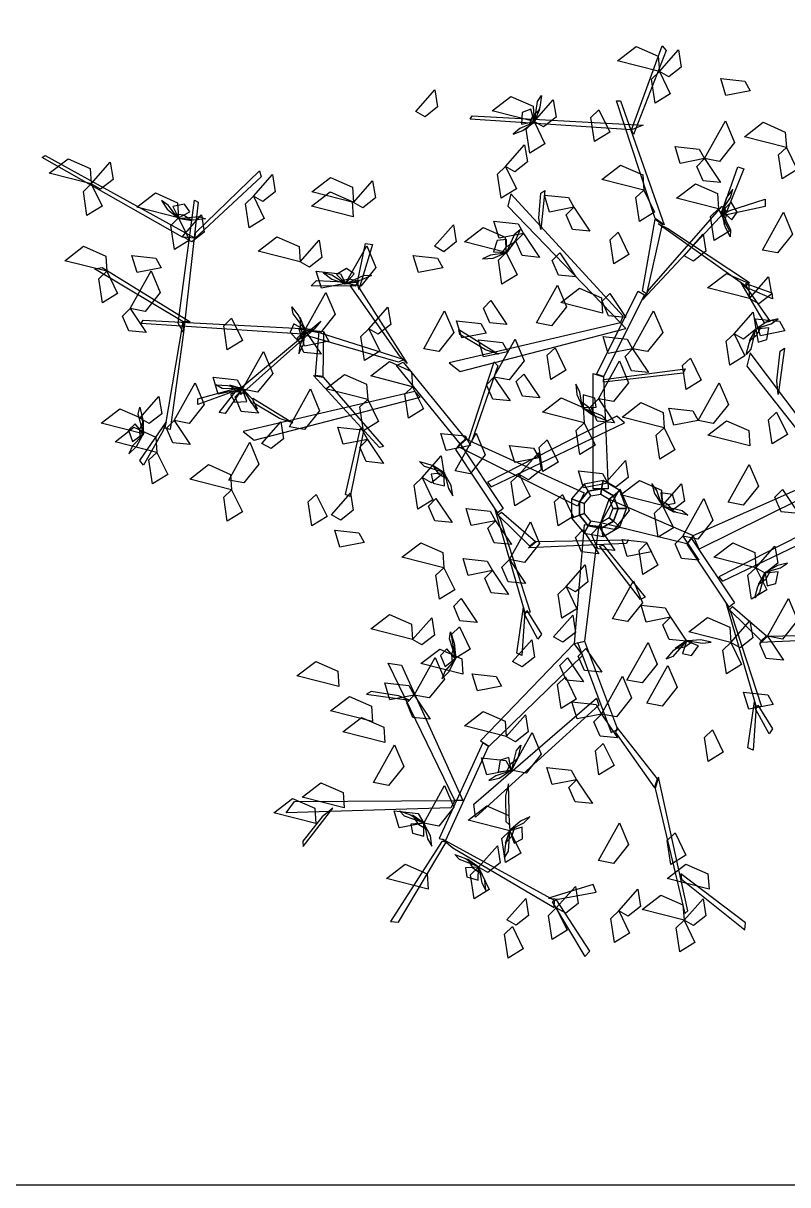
# Model space of a CAD drawing. Header units: inches. Extents: x -2903 to 3367, y -161 to 1064.
# Drawn here: x 3038.9 to 3042.7, y 144.71 to 150.47 of the extents above; entities that cross this region are included whole.
import ezdxf

# ---------------------------------------------------------------- set-up
doc = ezdxf.new("R2010")
doc.units = ezdxf.units.IN
doc.header["$MEASUREMENT"] = 0

# ---------------------------------------------------------------- blocks, each defined once
blk = doc.blocks.new('A3E24G')
at = {"color": 72, "linetype": 'Continuous'}
for points in [[(0.0779, 0.5477, 0.6774), (0.0255, 0.5611, 0.6704), (0.0489, 0.5791, 0.6673), (0.0766, 0.5669, 0.6724)], [(0.0779, 0.5477, 0.6774), (0.1018, 0.5748, 0.6601), (0.1053, 0.5533, 0.6614), (0.0897, 0.5411, 0.6719)], [(0.0779, 0.5477, 0.6424), (0.0915, 0.5199, 0.6353), (0.0726, 0.5081, 0.6607), (0.068, 0.5382, 0.6568)], [(0.1917, 0.5235, 0.7974), (0.1613, 0.5175, 0.7903), (0.1548, 0.5388, 0.8157), (0.1851, 0.5356, 0.8118)], [(-0.2273, 0.4977, 0.9053), (-0.2034, 0.5248, 0.888), (-0.1999, 0.5033, 0.8892), (-0.2156, 0.491, 0.8998)], [(-0.0789, 0.485, 0.6774), (-0.1314, 0.4983, 0.6704), (-0.108, 0.5164, 0.6673), (-0.0803, 0.5042, 0.6724)], [(-0.0789, 0.485, 0.6774), (-0.055, 0.5121, 0.6601), (-0.0516, 0.4906, 0.6614), (-0.0672, 0.4783, 0.6719)], [(0.0021, 0.4996, 0.7204), (0.0157, 0.4717, 0.7133), (-0.0033, 0.46, 0.7387), (-0.0078, 0.4901, 0.7348)], [(-0.0789, 0.485, 0.6774), (-0.0654, 0.4571, 0.6703), (-0.0843, 0.4454, 0.6957), (-0.0889, 0.4755, 0.6918)], [(0.1344, 0.4385, 0.5934), (0.1607, 0.4858, 0.5864), (0.1721, 0.4585, 0.5833), (0.1533, 0.4349, 0.5884)], [(0.237, 0.4526, 0.7904), (0.1845, 0.466, 0.7834), (0.2079, 0.484, 0.7803), (0.2356, 0.4718, 0.7854)], [(-0.1149, 0.4287, 0.8377), (-0.091, 0.4558, 0.8204), (-0.0875, 0.4343, 0.8216), (-0.1032, 0.422, 0.8321)], [(0.1344, 0.4385, 0.5934), (0.1039, 0.4325, 0.5863), (0.0975, 0.4538, 0.6117), (0.1277, 0.4505, 0.6078)], [(0.237, 0.4526, 0.8254), (0.2505, 0.4248, 0.8183), (0.2316, 0.413, 0.8437), (0.227, 0.4431, 0.8398)], [(-0.6339, 0.4068, 0.7124), (-0.6864, 0.4202, 0.7054), (-0.663, 0.4382, 0.7023), (-0.6353, 0.426, 0.7074)], [(0.1344, 0.4385, 0.5934), (0.1544, 0.4084, 0.5761), (0.1328, 0.4106, 0.5774), (0.1249, 0.4288, 0.5879)], [(-0.6339, 0.4068, 0.6774), (-0.61, 0.4339, 0.6601), (-0.6066, 0.4124, 0.6614), (-0.6222, 0.4001, 0.6719)], [(-0.1149, 0.4287, 0.7537), (-0.1013, 0.4008, 0.7466), (-0.1202, 0.3891, 0.7719), (-0.1248, 0.4192, 0.768)], [(0.0584, 0.3991, 0.8034), (0.0059, 0.4124, 0.7964), (0.0293, 0.4305, 0.7933), (0.057, 0.4183, 0.7984)], [(-0.4307, 0.3914, 0.6424), (-0.4069, 0.4185, 0.6251), (-0.4034, 0.397, 0.6264), (-0.419, 0.3847, 0.6369)], [(-0.3052, 0.3837, 0.7124), (-0.3577, 0.397, 0.7054), (-0.3343, 0.415, 0.7023), (-0.3066, 0.4028, 0.7074)], [(-0.3052, 0.3837, 0.7124), (-0.2814, 0.4107, 0.6951), (-0.2779, 0.3893, 0.6964), (-0.2935, 0.377, 0.7069)], [(-0.6339, 0.4068, 0.6424), (-0.6203, 0.3789, 0.6353), (-0.6393, 0.3672, 0.6607), (-0.6438, 0.3973, 0.6568)], [(-0.5244, 0.3641, 0.6774), (-0.5768, 0.3775, 0.6704), (-0.5534, 0.3955, 0.6673), (-0.5257, 0.3833, 0.6724)], [(-0.3056, 0.3657, 0.9053), (-0.3581, 0.379, 0.8983), (-0.3347, 0.397, 0.8952), (-0.307, 0.3848, 0.9003)], [(0.0584, 0.3991, 0.7124), (0.072, 0.3712, 0.7053), (0.053, 0.3595, 0.7307), (0.0485, 0.3896, 0.7268)], [(0.152, 0.3754, 0.7124), (0.0995, 0.3888, 0.7054), (0.123, 0.4068, 0.7023), (0.1507, 0.3946, 0.7074)], [(-0.4307, 0.3914, 0.6774), (-0.4172, 0.3635, 0.6703), (-0.4361, 0.3518, 0.6957), (-0.4407, 0.3819, 0.6918)], [(-0.0292, 0.3776, 0.8658), (-0.0597, 0.3716, 0.8587), (-0.0661, 0.3929, 0.8841), (-0.0359, 0.3897, 0.8802)], [(-0.5244, 0.3641, 0.6774), (-0.5108, 0.3362, 0.6703), (-0.5297, 0.3245, 0.6957), (-0.5343, 0.3546, 0.6918)], [(-0.5196, 0.3409, 0.7583), (-0.4957, 0.368, 0.741), (-0.4923, 0.3465, 0.7422), (-0.5079, 0.3342, 0.7528)], [(-0.0292, 0.3776, 0.8658), (-0.0092, 0.3476, 0.8485), (-0.0308, 0.3497, 0.8497), (-0.0387, 0.368, 0.8603)], [(0.152, 0.3754, 0.7684), (0.1656, 0.3475, 0.7613), (0.1467, 0.3358, 0.7867), (0.1421, 0.3659, 0.7828)], [(0.2072, 0.3239, 0.7764), (0.2335, 0.3713, 0.7694), (0.2449, 0.344, 0.7663), (0.2261, 0.3203, 0.7714)], [(-0.2039, 0.3286, 0.8034), (-0.18, 0.3557, 0.7861), (-0.1766, 0.3342, 0.7874), (-0.1922, 0.3219, 0.7979)], [(-0.1139, 0.3209, 0.8034), (-0.1664, 0.3343, 0.7964), (-0.143, 0.3523, 0.7933), (-0.1153, 0.3401, 0.7984)], [(-0.0924, 0.3448, 0.5934), (-0.1229, 0.3389, 0.5863), (-0.1294, 0.3602, 0.6117), (-0.0991, 0.3569, 0.6078)], [(-0.3721, 0.3091, 0.7124), (-0.4246, 0.3224, 0.7054), (-0.4012, 0.3404, 0.7023), (-0.3735, 0.3283, 0.7074)], [(-0.3721, 0.3091, 0.6424), (-0.3482, 0.3362, 0.6251), (-0.3448, 0.3147, 0.6264), (-0.3604, 0.3024, 0.6369)], [(-0.0924, 0.3448, 0.5934), (-0.0724, 0.3148, 0.5761), (-0.094, 0.317, 0.5774), (-0.1019, 0.3352, 0.5879)], [(0.0261, 0.3464, 0.9007), (0.0396, 0.3185, 0.8936), (0.0207, 0.3068, 0.9189), (0.0161, 0.3369, 0.915)], [(0.1088, 0.3168, 0.7124), (0.1327, 0.3439, 0.6951), (0.1362, 0.3224, 0.6964), (0.1205, 0.3101, 0.7069)], [(-0.6144, 0.2973, 0.6774), (-0.6669, 0.3106, 0.6704), (-0.6434, 0.3286, 0.6673), (-0.6157, 0.3164, 0.6724)], [(-0.3152, 0.2821, 0.5584), (-0.2888, 0.3294, 0.5514), (-0.2774, 0.3021, 0.5483), (-0.2963, 0.2785, 0.5534)], [(-0.1139, 0.3209, 0.8034), (-0.1003, 0.293, 0.7963), (-0.1193, 0.2813, 0.8217), (-0.1238, 0.3114, 0.8178)], [(-0.0469, 0.3203, 0.6714), (-0.0269, 0.2903, 0.6541), (-0.0485, 0.2925, 0.6553), (-0.0564, 0.3107, 0.6659)], [(-0.5461, 0.3016, 0.5934), (-0.5765, 0.2957, 0.5863), (-0.583, 0.3169, 0.6117), (-0.5528, 0.3137, 0.6078)], [(-0.1934, 0.3018, 0.4107), (-0.2239, 0.2958, 0.4036), (-0.2304, 0.3171, 0.429), (-0.2001, 0.3138, 0.4251)], [(-0.6144, 0.2973, 0.6774), (-0.6008, 0.2694, 0.6703), (-0.6197, 0.2576, 0.6957), (-0.6243, 0.2877, 0.6918)], [(-0.5852, 0.2507, 0.5934), (-0.5589, 0.298, 0.5864), (-0.5474, 0.2708, 0.5833), (-0.5663, 0.2471, 0.5884)], [(-0.3152, 0.2821, 0.5584), (-0.3456, 0.2761, 0.5513), (-0.3521, 0.2974, 0.5767), (-0.3218, 0.2941, 0.5728)], [(0.1909, 0.2632, 0.9053), (0.1384, 0.2765, 0.8983), (0.1618, 0.2945, 0.8952), (0.1895, 0.2823, 0.9003)], [(-0.076, 0.2326, 0.8658), (-0.0497, 0.2799, 0.8588), (-0.0383, 0.2526, 0.8557), (-0.0571, 0.229, 0.8608)], [(0.1909, 0.2632, 0.9053), (0.2148, 0.2902, 0.888), (0.2183, 0.2688, 0.8892), (0.2026, 0.2565, 0.8998)], [(-0.3661, 0.2235, 0.5934), (-0.3398, 0.2708, 0.5864), (-0.3283, 0.2435, 0.5833), (-0.3472, 0.2199, 0.5884)], [(0.0068, 0.2449, 0.7904), (-0.0456, 0.2583, 0.7834), (-0.0222, 0.2763, 0.7803), (0.0055, 0.2641, 0.7854)], [(0.0158, 0.2694, 0.6714), (0.0359, 0.2394, 0.6541), (0.0142, 0.2416, 0.6553), (0.0064, 0.2598, 0.6659)], [(-0.5852, 0.2507, 0.5934), (-0.5651, 0.2207, 0.5761), (-0.5868, 0.2228, 0.5774), (-0.5947, 0.2411, 0.5879)], [(-0.2861, 0.2253, 0.9053), (-0.2622, 0.2523, 0.888), (-0.2587, 0.2308, 0.8892), (-0.2744, 0.2186, 0.8998)], [(-0.2174, 0.2003, 0.6284), (-0.1911, 0.2476, 0.6214), (-0.1797, 0.2204, 0.6183), (-0.1986, 0.1967, 0.6234)], [(-0.1331, 0.2606, 0.4943), (-0.1131, 0.2305, 0.477), (-0.1347, 0.2327, 0.4782), (-0.1426, 0.2509, 0.4887)], [(0.0444, 0.2003, 0.5934), (0.0707, 0.2476, 0.5864), (0.0821, 0.2204, 0.5833), (0.0632, 0.1967, 0.5884)], [(-0.458, 0.2386, 0.7124), (-0.4444, 0.2107, 0.7053), (-0.4634, 0.199, 0.7307), (-0.4679, 0.2291, 0.7268)], [(-0.1393, 0.2199, 0.6844), (-0.1697, 0.2139, 0.6773), (-0.1762, 0.2352, 0.7027), (-0.1459, 0.2319, 0.6988)], [(0.1716, 0.2191, 0.7124), (0.1954, 0.2461, 0.6951), (0.1989, 0.2247, 0.6964), (0.1833, 0.2124, 0.7069)], [(0.235, 0.2226, 0.6714), (0.2045, 0.2166, 0.6643), (0.198, 0.2379, 0.6897), (0.2283, 0.2347, 0.6858)], [(-0.3661, 0.2235, 0.5934), (-0.346, 0.1934, 0.5761), (-0.3677, 0.1956, 0.5774), (-0.3755, 0.2138, 0.5879)], [(-0.3363, 0.2096, 0.4943), (-0.3667, 0.2036, 0.4872), (-0.3732, 0.2249, 0.5125), (-0.3429, 0.2217, 0.5086)], [(-0.2861, 0.2253, 0.9053), (-0.2725, 0.1974, 0.8982), (-0.2914, 0.1856, 0.9236), (-0.296, 0.2157, 0.9197)], [(0.1716, 0.2191, 0.7124), (0.1851, 0.1912, 0.7053), (0.1662, 0.1795, 0.7307), (0.1616, 0.2096, 0.7268)], [(-0.112, 0.1962, 0.6284), (-0.1424, 0.1902, 0.6213), (-0.1489, 0.2115, 0.6467), (-0.1186, 0.2082, 0.6428)], [(-0.1293, 0.1648, 0.7948), (-0.1029, 0.2121, 0.7878), (-0.0915, 0.1849, 0.7847), (-0.1104, 0.1612, 0.7898)], [(0.0444, 0.2003, 0.6984), (0.0139, 0.1943, 0.6913), (0.0075, 0.2156, 0.7167), (0.0377, 0.2123, 0.7128)], [(-0.4443, 0.1494, 0.5934), (-0.4179, 0.1967, 0.5864), (-0.4065, 0.1694, 0.5833), (-0.4254, 0.1458, 0.5884)], [(-0.0527, 0.2015, 0.9053), (-0.0391, 0.1736, 0.8982), (-0.0581, 0.1619, 0.9236), (-0.0626, 0.192, 0.9197)], [(0.0444, 0.2003, 0.5934), (0.0644, 0.1703, 0.5761), (0.0428, 0.1724, 0.5774), (0.0349, 0.1907, 0.5879)], [(-0.2312, 0.1527, 0.6774), (-0.2837, 0.1661, 0.6704), (-0.2602, 0.1841, 0.6673), (-0.2325, 0.1719, 0.6724)], [(0.0017, 0.1376, 0.7194), (0.028, 0.1849, 0.7124), (0.0394, 0.1576, 0.7093), (0.0206, 0.134, 0.7144)], [(0.1168, 0.1886, 0.9053), (0.1304, 0.1607, 0.8982), (0.1115, 0.149, 0.9236), (0.1069, 0.1791, 0.9197)], [(-0.4443, 0.1494, 0.5584), (-0.4747, 0.1434, 0.5513), (-0.4812, 0.1647, 0.5767), (-0.4509, 0.1614, 0.5728)], [(-0.2875, 0.1368, 0.7738), (-0.34, 0.1501, 0.7668), (-0.3166, 0.1681, 0.7637), (-0.2889, 0.156, 0.7688)], [(-0.1293, 0.1648, 0.8158), (-0.1092, 0.1348, 0.7985), (-0.1308, 0.137, 0.7997), (-0.1387, 0.1552, 0.8103)], [(-0.0921, 0.1686, 0.3477), (-0.072, 0.1386, 0.3304), (-0.0937, 0.1407, 0.3316), (-0.1016, 0.159, 0.3422)], [(-0.5302, 0.1103, 0.6284), (-0.5038, 0.1576, 0.6214), (-0.4924, 0.1304, 0.6183), (-0.5113, 0.1067, 0.6234)], [(-0.4443, 0.1494, 0.5934), (-0.4242, 0.1194, 0.5761), (-0.4459, 0.1215, 0.5774), (-0.4537, 0.1398, 0.5879)], [(-0.3856, 0.1026, 0.7194), (-0.3593, 0.1499, 0.7124), (-0.3479, 0.1226, 0.7093), (-0.3667, 0.099, 0.7144)], [(-0.2312, 0.1527, 0.6774), (-0.2176, 0.1248, 0.6703), (-0.2365, 0.1131, 0.6957), (-0.2411, 0.1432, 0.6918)], [(0.1267, 0.1103, 0.6284), (0.153, 0.1576, 0.6214), (0.1644, 0.1304, 0.6183), (0.1455, 0.1067, 0.6234)], [(-0.573, 0.1131, 0.7738), (-0.5491, 0.1402, 0.7565), (-0.5456, 0.1187, 0.7577), (-0.5613, 0.1064, 0.7683)], [(-0.2875, 0.1368, 0.7738), (-0.274, 0.1089, 0.7667), (-0.2929, 0.0972, 0.7921), (-0.2975, 0.1273, 0.7882)], [(-0.0162, 0.1073, 0.9053), (-0.0687, 0.1207, 0.8983), (-0.0453, 0.1387, 0.8952), (-0.0176, 0.1265, 0.9003)], [(0.0017, 0.1376, 0.4814), (0.0217, 0.1075, 0.4641), (0.0001, 0.1097, 0.4654), (-0.0078, 0.1279, 0.4759)], [(0.0838, 0.1013, 0.8088), (0.0313, 0.1146, 0.8018), (0.0548, 0.1327, 0.7987), (0.0825, 0.1205, 0.8038)], [(-0.5689, 0.0936, 0.7738), (-0.6214, 0.1069, 0.7668), (-0.5979, 0.1249, 0.7637), (-0.5702, 0.1127, 0.7688)], [(0.1267, 0.1103, 0.4464), (0.0962, 0.1043, 0.4393), (0.0897, 0.1256, 0.4647), (0.12, 0.1223, 0.4608)], [(0.2248, 0.1208, 0.8088), (0.2383, 0.0929, 0.8017), (0.2194, 0.0812, 0.8271), (0.2148, 0.1113, 0.8232)], [(-0.5302, 0.1103, 0.5934), (-0.5101, 0.0803, 0.5761), (-0.5318, 0.0824, 0.5774), (-0.5396, 0.1007, 0.5879)], [(-0.4202, 0.0817, 0.7738), (-0.3963, 0.1088, 0.7565), (-0.3929, 0.0873, 0.7577), (-0.4085, 0.0751, 0.7683)], [(-0.2879, 0.0866, 0.6284), (-0.3183, 0.0806, 0.6213), (-0.3248, 0.1019, 0.6467), (-0.2946, 0.0987, 0.6428)], [(-0.0162, 0.1073, 0.9053), (-0.0027, 0.0794, 0.8982), (-0.0216, 0.0677, 0.9236), (-0.0262, 0.0978, 0.9197)], [(0.1911, 0.0786, 0.6774), (0.1386, 0.092, 0.6704), (0.162, 0.11, 0.6673), (0.1898, 0.0978, 0.6724)], [(-0.5516, 0.0704, 0.6774), (-0.6041, 0.0838, 0.6704), (-0.5807, 0.1018, 0.6673), (-0.553, 0.0896, 0.6724)], [(-0.1588, 0.0789, 0.5584), (-0.1892, 0.0729, 0.5513), (-0.1957, 0.0942, 0.5767), (-0.1655, 0.091, 0.5728)], [(-0.178, 0.0472, 0.3127), (-0.1517, 0.0945, 0.3057), (-0.1402, 0.0673, 0.3026), (-0.1591, 0.0436, 0.3077)], [(0.0838, 0.1013, 0.7388), (0.0974, 0.0734, 0.7317), (0.0785, 0.0617, 0.7571), (0.0739, 0.0918, 0.7532)], [(-0.4615, 0.0357, 0.8158), (-0.4352, 0.083, 0.8088), (-0.4238, 0.0558, 0.8057), (-0.4426, 0.0321, 0.8108)], [(-0.2879, 0.0866, 0.6984), (-0.2678, 0.0566, 0.6811), (-0.2895, 0.0588, 0.6824), (-0.2974, 0.077, 0.6929)], [(-0.0729, 0.0635, 0.6284), (-0.1033, 0.0575, 0.6213), (-0.1098, 0.0788, 0.6467), (-0.0796, 0.0755, 0.6428)], [(-0.0626, 0.086, 0.4317), (-0.0491, 0.0581, 0.4246), (-0.068, 0.0464, 0.45), (-0.0726, 0.0765, 0.4461)], [(-0.5516, 0.0704, 0.6774), (-0.538, 0.0425, 0.6703), (-0.557, 0.0308, 0.6957), (-0.5616, 0.0609, 0.6918)], [(-0.2193, 0.039, 0.6424), (-0.1955, 0.0661, 0.6251), (-0.192, 0.0446, 0.6264), (-0.2076, 0.0324, 0.6369)], [(-0.0976, 0.0428, 0.4317), (-0.0737, 0.0699, 0.4144), (-0.0703, 0.0484, 0.4156), (-0.0859, 0.0361, 0.4262)], [(0.0115, 0.0333, 0.9053), (0.0354, 0.0603, 0.888), (0.0389, 0.0388, 0.8892), (0.0232, 0.0266, 0.8998)], [(-0.458, 0.0236, 0.7824), (-0.5105, 0.037, 0.7754), (-0.4871, 0.055, 0.7723), (-0.4594, 0.0428, 0.7774)], [(0.0133, 0.0318, 0.3477), (-0.0171, 0.0258, 0.3406), (-0.0236, 0.0471, 0.366), (0.0067, 0.0438, 0.3621)], [(0.1641, 0.0079, 0.7064), (0.1905, 0.0553, 0.6994), (0.2019, 0.028, 0.6963), (0.183, 0.0043, 0.7014)], [(-0.2193, 0.039, 0.8384), (-0.2058, 0.0111, 0.8313), (-0.2247, -0.0006, 0.8567), (-0.2293, 0.0295, 0.8528)], [(-0.0976, 0.0428, 0.4317), (-0.084, 0.0149, 0.4246), (-0.103, 0.0032, 0.45), (-0.1076, 0.0333, 0.4461)], [(0.0819, 0.0037, 0.4317), (0.0294, 0.0171, 0.4247), (0.0528, 0.0351, 0.4216), (0.0805, 0.0229, 0.4267)], [(0.0819, 0.0037, 0.4317), (0.1058, 0.0308, 0.4144), (0.1092, 0.0093, 0.4156), (0.0936, -0.003, 0.4262)], [(-0.458, 0.0236, 0.7124), (-0.4444, -0.0043, 0.7053), (-0.4634, -0.016, 0.7307), (-0.4679, 0.0141, 0.7268)], [(-0.3521, 0.0178, 0.8703), (-0.3385, -0.0101, 0.8632), (-0.3575, -0.0218, 0.8886), (-0.362, 0.0083, 0.8847)], [(-0.333, -0.0078, 0.8034), (-0.3091, 0.0193, 0.7861), (-0.3057, -0.0022, 0.7874), (-0.3213, -0.0145, 0.7979)], [(-0.0435, 0.0178, 0.9053), (-0.0299, -0.0101, 0.8982), (-0.0489, -0.0218, 0.9236), (-0.0534, 0.0083, 0.9197)], [(0.0022, -0.0225, 0.3127), (0.0285, 0.0249, 0.3056), (0.04, -0.0024, 0.3026), (0.0211, -0.0261, 0.3076)], [(0.2321, 0.0239, 0.6984), (0.2522, -0.0061, 0.6811), (0.2305, -0.004, 0.6824), (0.2227, 0.0143, 0.6929)], [(-0.202, 0.0126, 0.5934), (-0.1819, -0.0175, 0.5761), (-0.2036, -0.0153, 0.5774), (-0.2115, 0.003, 0.5879)], [(-0.1274, -0.0152, 0.4464), (-0.1579, -0.0212, 0.4393), (-0.1643, 0.0001, 0.4647), (-0.1341, -0.0032, 0.4608)], [(0.0819, 0.0037, 0.4317), (0.0955, -0.0242, 0.4246), (0.0765, -0.0359, 0.45), (0.072, -0.0058, 0.4461)], [(0.1071, -0.0348, 0.4814), (0.1335, 0.0126, 0.4744), (0.1449, -0.0147, 0.4713), (0.126, -0.0384, 0.4764)], [(-0.292, -0.0425, 0.5934), (-0.3225, -0.0485, 0.5863), (-0.3289, -0.0272, 0.6117), (-0.2987, -0.0304, 0.6078)], [(-0.1274, -0.0152, 0.5584), (-0.1074, -0.0452, 0.5411), (-0.129, -0.0431, 0.5424), (-0.1369, -0.0248, 0.5529)], [(-0.11, -0.064, 0.4943), (-0.0836, -0.0167, 0.4872), (-0.0722, -0.044, 0.4842), (-0.0911, -0.0676, 0.4892)], [(-0.0179, -0.0265, 0.5934), (0.0022, -0.0566, 0.5761), (-0.0195, -0.0544, 0.5774), (-0.0273, -0.0361, 0.5879)], [(0.0022, -0.0225, 0.2777), (0.0223, -0.0525, 0.2604), (0.0006, -0.0503, 0.2616), (-0.0072, -0.0321, 0.2721)], [(-0.1921, -0.0741, 0.7124), (-0.2446, -0.0608, 0.7054), (-0.2211, -0.0428, 0.7023), (-0.1934, -0.055, 0.7074)], [(0.068, -0.0543, 0.5934), (0.0376, -0.0603, 0.5863), (0.0311, -0.039, 0.6117), (0.0614, -0.0423, 0.6078)], [(0.0623, -0.0431, 0.3967), (0.0759, -0.071, 0.3896), (0.057, -0.0827, 0.415), (0.0524, -0.0526, 0.4111)], [(0.1071, -0.0348, 0.5934), (0.1272, -0.0648, 0.5761), (0.1055, -0.0626, 0.5774), (0.0977, -0.0444, 0.5879)], [(0.1988, -0.0741, 0.6774), (0.1463, -0.0608, 0.6704), (0.1698, -0.0428, 0.6673), (0.1975, -0.055, 0.6724)], [(0.1988, -0.0741, 0.6774), (0.2227, -0.047, 0.6601), (0.2262, -0.0685, 0.6614), (0.2105, -0.0808, 0.6719)], [(-0.1312, -0.0778, 0.8027), (-0.1616, -0.0838, 0.7956), (-0.1681, -0.0625, 0.821), (-0.1379, -0.0658, 0.8171)], [(-0.11, -0.064, 0.4943), (-0.0899, -0.094, 0.477), (-0.1116, -0.0919, 0.4782), (-0.1194, -0.0736, 0.4887)], [(-0.039, -0.0976, 0.3967), (-0.0151, -0.0705, 0.3794), (-0.0116, -0.092, 0.3806), (-0.0273, -0.1043, 0.3912)], [(-0.1921, -0.0741, 0.6424), (-0.1785, -0.102, 0.6353), (-0.1974, -0.1137, 0.6607), (-0.202, -0.0836, 0.6568)], [(-0.1312, -0.0778, 0.3477), (-0.1111, -0.1078, 0.3304), (-0.1328, -0.1057, 0.3316), (-0.1407, -0.0874, 0.3422)], [(0.1988, -0.0741, 0.6774), (0.2124, -0.102, 0.6703), (0.1935, -0.1137, 0.6957), (0.1889, -0.0836, 0.6918)], [(-0.039, -0.0976, 0.3967), (-0.0254, -0.1255, 0.3896), (-0.0443, -0.1372, 0.415), (-0.0489, -0.1071, 0.4111)], [(0.0191, -0.1381, 0.4943), (0.0455, -0.0908, 0.4872), (0.0569, -0.118, 0.4842), (0.038, -0.1417, 0.4892)], [(-0.1703, -0.1128, 0.8377), (-0.1502, -0.1428, 0.8204), (-0.1719, -0.1406, 0.8216), (-0.1797, -0.1224, 0.8322)], [(0.2132, -0.16, 0.8384), (0.2396, -0.1126, 0.8313), (0.251, -0.1399, 0.8283), (0.2321, -0.1636, 0.8333)], [(0.0918, -0.1363, 0.8734), (0.0614, -0.1423, 0.8663), (0.0549, -0.121, 0.8916), (0.0852, -0.1243, 0.8877)], [(-0.2312, -0.1641, 0.8384), (-0.2837, -0.1508, 0.8314), (-0.2602, -0.1328, 0.8283), (-0.2325, -0.145, 0.8334)], [(-0.2312, -0.1641, 0.6424), (-0.2073, -0.1371, 0.6251), (-0.2038, -0.1585, 0.6264), (-0.2195, -0.1708, 0.6369)], [(-0.0546, -0.1608, 0.8874), (-0.0307, -0.1337, 0.8701), (-0.0272, -0.1552, 0.8713), (-0.0429, -0.1674, 0.8818)], [(0.0918, -0.1363, 0.8384), (0.1119, -0.1663, 0.8211), (0.0903, -0.1642, 0.8223), (0.0824, -0.1459, 0.8328)], [(0.1674, -0.1677, 0.6774), (0.115, -0.1544, 0.6704), (0.1384, -0.1364, 0.6673), (0.1661, -0.1486, 0.6724)], [(0.1674, -0.1677, 0.6774), (0.1913, -0.1407, 0.6601), (0.1948, -0.1621, 0.6614), (0.1792, -0.1744, 0.6719)], [(-0.1725, -0.1482, 0.7124), (-0.159, -0.1761, 0.7053), (-0.1779, -0.1878, 0.7307), (-0.1825, -0.1577, 0.7268)], [(0.2132, -0.16, 0.8384), (0.2333, -0.19, 0.8211), (0.2116, -0.1878, 0.8223), (0.2038, -0.1696, 0.8328)], [(-0.1059, -0.1917, 0.4317), (-0.082, -0.1647, 0.4144), (-0.0785, -0.1861, 0.4156), (-0.0941, -0.1984, 0.4262)], [(0.0373, -0.215, 0.8734), (0.0637, -0.1677, 0.8663), (0.0751, -0.1949, 0.8633), (0.0562, -0.2186, 0.8683)], [(0.1674, -0.1677, 0.6774), (0.181, -0.1956, 0.6703), (0.1621, -0.2073, 0.6957), (0.1575, -0.1773, 0.6918)], [(-0.2293, -0.2338, 0.6284), (-0.2029, -0.1865, 0.6214), (-0.1915, -0.2138, 0.6183), (-0.2104, -0.2374, 0.6234)], [(-0.1683, -0.2076, 0.8104), (-0.2208, -0.1942, 0.8033), (-0.1973, -0.1762, 0.8003), (-0.1696, -0.1884, 0.8053)], [(-0.0373, -0.1872, 0.8384), (-0.0172, -0.2173, 0.8211), (-0.0388, -0.2151, 0.8223), (-0.0467, -0.1968, 0.8328)], [(-0.0143, -0.1752, 0.5584), (0.0058, -0.2052, 0.5411), (-0.0159, -0.2031, 0.5424), (-0.0237, -0.1848, 0.5529)], [(-0.3237, -0.2228, 0.7738), (-0.3762, -0.2095, 0.7668), (-0.3527, -0.1915, 0.7637), (-0.325, -0.2037, 0.7688)], [(0.0623, -0.244, 0.4943), (0.0887, -0.1967, 0.4872), (0.1001, -0.224, 0.4842), (0.0812, -0.2476, 0.4892)], [(-0.1197, -0.2225, 0.5584), (-0.1501, -0.2285, 0.5513), (-0.1566, -0.2072, 0.5767), (-0.1264, -0.2105, 0.5728)], [(-0.0398, -0.2109, 0.6774), (-0.0263, -0.2388, 0.6703), (-0.0452, -0.2506, 0.6957), (-0.0498, -0.2205, 0.6918)], [(0.0053, -0.2575, 0.6284), (0.0316, -0.2102, 0.6214), (0.043, -0.2374, 0.6183), (0.0242, -0.2611, 0.6234)], [(-0.2293, -0.2338, 0.6284), (-0.2597, -0.2398, 0.6213), (-0.2662, -0.2185, 0.6467), (-0.2359, -0.2218, 0.6428)], [(0.2203, -0.2457, 0.7194), (0.1898, -0.2516, 0.7123), (0.1834, -0.2303, 0.7377), (0.2136, -0.2336, 0.7338)], [(-0.2815, -0.267, 0.8174), (-0.334, -0.2537, 0.8104), (-0.3105, -0.2356, 0.8073), (-0.2828, -0.2478, 0.8124)], [(-0.2293, -0.2338, 0.6984), (-0.2092, -0.2638, 0.6811), (-0.2309, -0.2617, 0.6824), (-0.2387, -0.2434, 0.6929)], [(0.0053, -0.2575, 0.5584), (-0.0252, -0.2635, 0.5513), (-0.0316, -0.2422, 0.5767), (-0.0014, -0.2454, 0.5728)], [(-0.2662, -0.2932, 0.6424), (-0.3186, -0.2799, 0.6354), (-0.2952, -0.2619, 0.6323), (-0.2675, -0.2741, 0.6374)], [(-0.1139, -0.2855, 0.6774), (-0.1664, -0.2722, 0.6704), (-0.143, -0.2542, 0.6673), (-0.1153, -0.2664, 0.6724)], [(-0.1139, -0.2855, 0.8034), (-0.09, -0.2585, 0.7861), (-0.0866, -0.2799, 0.7874), (-0.1022, -0.2922, 0.7979)], [(0.0053, -0.2575, 0.7334), (0.0253, -0.2875, 0.7161), (0.0037, -0.2854, 0.7174), (-0.0042, -0.2671, 0.7279)], [(-0.1079, -0.328, 0.5934), (-0.0815, -0.2806, 0.5864), (-0.0701, -0.3079, 0.5833), (-0.089, -0.3316, 0.5884)], [(0.1443, -0.2773, 0.8034), (0.1579, -0.3052, 0.7963), (0.1389, -0.3169, 0.8217), (0.1344, -0.2868, 0.8178)], [(-0.2802, -0.3434, 0.5584), (-0.2539, -0.2961, 0.5514), (-0.2424, -0.3233, 0.5483), (-0.2613, -0.347, 0.5534)], [(0.0076, -0.2943, 0.6774), (0.0212, -0.3222, 0.6703), (0.0022, -0.3339, 0.6957), (-0.0023, -0.3038, 0.6918)], [(-0.1079, -0.328, 0.5934), (-0.1383, -0.3339, 0.5863), (-0.1448, -0.3126, 0.6117), (-0.1145, -0.3159, 0.6078)], [(-0.0261, -0.3398, 0.6984), (-0.0565, -0.3458, 0.6913), (-0.063, -0.3245, 0.7167), (-0.0328, -0.3277, 0.7128)], [(-0.3171, -0.375, 0.6774), (-0.3696, -0.3617, 0.6704), (-0.3461, -0.3437, 0.6673), (-0.3184, -0.3559, 0.6724)], [(-0.2174, -0.3943, 0.7194), (-0.1911, -0.347, 0.7124), (-0.1797, -0.3742, 0.7093), (-0.1986, -0.3979, 0.7144)], [(-0.0261, -0.3398, 0.5934), (-0.006, -0.3698, 0.5761), (-0.0277, -0.3677, 0.5774), (-0.0356, -0.3494, 0.5879)], [(-0.3526, -0.3946, 0.6774), (-0.4051, -0.3812, 0.6704), (-0.3816, -0.3632, 0.6673), (-0.3539, -0.3754, 0.6724)], [(-0.1093, -0.404, 0.5654), (-0.1618, -0.3906, 0.5584), (-0.1384, -0.3726, 0.5553), (-0.1107, -0.3848, 0.5604)], [(-0.2174, -0.3943, 0.5934), (-0.2479, -0.4003, 0.5863), (-0.2544, -0.379, 0.6117), (-0.2241, -0.3823, 0.6078)], [(-0.1093, -0.404, 0.8034), (-0.0958, -0.4319, 0.7963), (-0.1147, -0.4436, 0.8217), (-0.1193, -0.4135, 0.8178)], [(0.0017, -0.4411, 0.7194), (0.028, -0.3938, 0.7124), (0.0394, -0.4211, 0.7093), (0.0206, -0.4447, 0.7144)], [(0.0975, -0.4064, 0.6774), (0.1111, -0.4343, 0.6703), (0.0921, -0.446, 0.6957), (0.0876, -0.4159, 0.6918)], [(-0.1489, -0.4496, 0.7124), (-0.125, -0.4225, 0.6951), (-0.1215, -0.444, 0.6964), (-0.1372, -0.4563, 0.7069)], [(-0.2116, -0.4769, 0.6774), (-0.2641, -0.4635, 0.6704), (-0.2407, -0.4455, 0.6673), (-0.213, -0.4577, 0.6724)], [(-0.1489, -0.4496, 0.6424), (-0.1353, -0.4775, 0.6353), (-0.1542, -0.4892, 0.6607), (-0.1588, -0.4591, 0.6568)], [(0.1402, -0.4769, 0.6774), (0.0877, -0.4635, 0.6704), (0.1111, -0.4455, 0.6673), (0.1388, -0.4577, 0.6724)], [(-0.0512, -0.5005, 0.6774), (-0.0273, -0.4735, 0.6601), (-0.0238, -0.4949, 0.6614), (-0.0394, -0.5072, 0.6719)], [(0.027, -0.5041, 0.6774), (0.0509, -0.4771, 0.6601), (0.0544, -0.4985, 0.6614), (0.0387, -0.5108, 0.6719)], [(-0.1133, -0.5156, 0.9053), (-0.0894, -0.4885, 0.888), (-0.086, -0.51, 0.8892), (-0.1016, -0.5222, 0.8998)], [(0.1088, -0.516, 0.6774), (0.0563, -0.5026, 0.6704), (0.0798, -0.4846, 0.6673), (0.1075, -0.4968, 0.6724)], [(0.1088, -0.516, 0.8034), (0.1327, -0.4889, 0.7861), (0.1362, -0.5104, 0.7874), (0.1205, -0.5226, 0.7979)], [(-0.0512, -0.5005, 0.6774), (-0.0376, -0.5284, 0.6703), (-0.0565, -0.5401, 0.6957), (-0.0611, -0.51, 0.6918)], [(0.027, -0.5041, 0.7824), (0.0406, -0.532, 0.7753), (0.0217, -0.5437, 0.8007), (0.0171, -0.5136, 0.7968)], [(-0.1062, -0.5237, 0.6424), (-0.0926, -0.5516, 0.6353), (-0.1115, -0.5633, 0.6607), (-0.1161, -0.5332, 0.6568)], [(0.1088, -0.516, 0.8034), (0.1224, -0.5439, 0.7963), (0.1035, -0.5556, 0.8217), (0.0989, -0.5255, 0.8178)]]:
    blk.add_3dface(points, dxfattribs=at)
at = {"color": 34, "linetype": 'Continuous'}
for points in [[(0.0429, 0.4747, 0.8009), (0.0813, 0.5798, 0.906), (0.0865, 0.5738, 0.9), (0.0454, 0.4687, 0.7948)], [(0.0728, 0.3635, 0.6897), (0.0241, 0.511, 0.8371), (0.0292, 0.511, 0.8371), (0.0839, 0.3557, 0.6818)], [(0.0429, 0.4747, 0.8009), (-0.159, 0.488, 0.8709), (-0.1568, 0.492, 0.8731), (0.0574, 0.4806, 0.8009)], [(-0.5194, 0.34, 0.6914), (-0.6954, 0.44, 0.7614), (-0.6916, 0.4426, 0.7637), (-0.5037, 0.339, 0.6915)], [(-0.5034, 0.3456, 0.6976), (-0.423, 0.4234, 0.8027), (-0.421, 0.4158, 0.7967), (-0.5037, 0.339, 0.6915)], [(0.1565, 0.3726, 0.6305), (0.1762, 0.4281, 0.7267), (0.1839, 0.4256, 0.7223), (0.1625, 0.3726, 0.6305)], [(0.0326, 0.2411, 0.5394), (-0.1084, 0.3944, 0.6467), (-0.1118, 0.379, 0.6359), (0.0292, 0.2327, 0.5335)], [(-0.0733, 0.3638, 0.6288), (-0.0708, 0.3951, 0.6661), (-0.0656, 0.3984, 0.67), (-0.0708, 0.3495, 0.6117)], [(-0.5249, 0.2324, 0.5864), (-0.5045, 0.3864, 0.7338), (-0.4999, 0.3841, 0.7338), (-0.5184, 0.2205, 0.5785)], [(0.0651, 0.2747, 0.5629), (0.1565, 0.379, 0.6359), (0.16, 0.372, 0.631), (0.0566, 0.2614, 0.5536)], [(0.1648, 0.373, 0.6296), (0.2105, 0.3875, 0.6194), (0.2105, 0.3784, 0.613), (0.1543, 0.3666, 0.6298)], [(0.0566, 0.2724, 0.5616), (0.0728, 0.3626, 0.6904), (0.0813, 0.3562, 0.6813), (0.0617, 0.269, 0.5567)], [(0.0885, 0.3511, 0.6897), (0.1909, 0.2834, 0.7872), (0.1864, 0.2787, 0.7807), (0.0762, 0.3567, 0.6772)], [(-0.2997, 0.2857, 0.5303), (-0.2904, 0.3323, 0.5426), (-0.2814, 0.3307, 0.5363), (-0.2988, 0.2745, 0.5253)], [(-0.5186, 0.234, 0.5661), (-0.6299, 0.3002, 0.6487), (-0.6202, 0.3021, 0.6473), (-0.5101, 0.2339, 0.5635)], [(-0.3031, 0.2787, 0.5274), (-0.3582, 0.279, 0.6258), (-0.3518, 0.2857, 0.6251), (-0.3005, 0.2833, 0.5301)], [(-0.2473, 0.1908, 0.4194), (-0.3097, 0.2794, 0.5326), (-0.3012, 0.2809, 0.5293), (-0.238, 0.1819, 0.4063)], [(0.1889, 0.2744, 0.7795), (0.2166, 0.2344, 0.7734), (0.2097, 0.2326, 0.7649), (0.1803, 0.2829, 0.7781)], [(0.1862, 0.2822, 0.7803), (0.219, 0.2705, 0.8876), (0.2197, 0.2627, 0.8827), (0.1877, 0.2764, 0.7803)], [(-0.0007, 0.1683, 0.4884), (0.0514, 0.2726, 0.5614), (0.0591, 0.2677, 0.558), (0.0078, 0.1655, 0.4864)], [(-0.3694, 0.2187, 0.5103), (-0.5713, 0.232, 0.5802), (-0.569, 0.236, 0.5825), (-0.3548, 0.2246, 0.5103)], [(-0.5184, 0.2205, 0.5785), (-0.5351, 0.099, 0.6761), (-0.5413, 0.1009, 0.6695), (-0.5186, 0.234, 0.5661)], [(-0.3548, 0.2246, 0.5103), (-0.4463, 0.1428, 0.6079), (-0.4497, 0.1483, 0.6013), (-0.3463, 0.235, 0.4979)], [(-0.2488, 0.1835, 0.4145), (-0.369, 0.218, 0.5111), (-0.3562, 0.2231, 0.5086), (-0.2417, 0.1866, 0.4133)], [(-0.3429, 0.2217, 0.5086), (-0.3437, 0.1655, 0.6564), (-0.3529, 0.1668, 0.646), (-0.3484, 0.2222, 0.503)], [(0.0292, 0.2327, 0.5335), (-0.1856, 0.1825, 0.6126), (-0.1718, 0.1718, 0.6046), (0.036, 0.2255, 0.5292)], [(-0.1401, 0.1989, 0.6002), (-0.1723, 0.2179, 0.6315), (-0.1735, 0.2242, 0.6348), (-0.1237, 0.1936, 0.5859)], [(0.3243, 0.019, 0.7831), (0.1915, 0.1951, 0.8622), (0.1873, 0.1783, 0.8543), (0.3204, 0.0099, 0.7788)], [(0.2249, 0.1602, 0.8499), (0.2292, 0.1974, 0.8812), (0.2345, 0.201, 0.8845), (0.2267, 0.1431, 0.8356)], [(-0.1715, 0.0809, 0.3596), (-0.2514, 0.1791, 0.4134), (-0.2431, 0.1836, 0.4109), (-0.1649, 0.0872, 0.3581)], [(-0.1611, 0.0853, 0.3552), (-0.129, 0.1839, 0.366), (-0.1245, 0.1788, 0.3616), (-0.1574, 0.0834, 0.3523)], [(0.0078, 0.1619, 0.4828), (0.1104, 0.1752, 0.4961), (0.1078, 0.1697, 0.4907), (0.0078, 0.1583, 0.4792)], [(-0.3434, 0.1645, 0.6559), (-0.2677, 0.0777, 0.8365), (-0.2727, 0.0763, 0.8365), (-0.3556, 0.1667, 0.6463)], [(-0.005, 0.0247, 0.3456), (-0.005, 0.1691, 0.4901), (0.0078, 0.1649, 0.4858), (0.0138, 0.0247, 0.3456)], [(-0.4545, 0.1469, 0.6002), (-0.5003, 0.1303, 0.5941), (-0.5003, 0.1375, 0.5856), (-0.4441, 0.1531, 0.5987)], [(-0.4463, 0.1476, 0.601), (-0.4659, 0.1189, 0.7083), (-0.4736, 0.1202, 0.7033), (-0.4522, 0.1476, 0.601)], [(-0.2286, 0.1467, 0.3971), (-0.4434, 0.0965, 0.4762), (-0.4297, 0.0858, 0.4683), (-0.2218, 0.1395, 0.3928)], [(-0.3979, 0.1129, 0.4639), (-0.4301, 0.1319, 0.4952), (-0.4314, 0.1382, 0.4985), (-0.3815, 0.1076, 0.4496)], [(-0.5441, 0.0968, 0.6684), (-0.5683, 0.0545, 0.6623), (-0.5729, 0.06, 0.6538), (-0.5402, 0.1083, 0.6669)], [(-0.1327, 0.0273, 0.4277), (0.0344, 0.1076, 0.571), (0.0247, 0.1156, 0.5566), (-0.1373, 0.0331, 0.4198)], [(-0.2929, 0.0972, 0.7921), (-0.3093, 0.0151, 0.9208), (-0.3154, 0.0178, 0.9134), (-0.2965, 0.1006, 0.7847)], [(-0.1715, 0.0809, 0.3596), (-0.1177, 0.0001, 0.4571), (-0.1243, -0.0053, 0.4525), (-0.1769, 0.074, 0.357)], [(-0.0247, 0.0028, 0.2439), (-0.1744, 0.0776, 0.3611), (-0.1642, 0.0869, 0.3577), (-0.0163, 0.0196, 0.2439)], [(-0.0112, 0.0216, 0.1), (-0.0165, 0.0307), (-0.0321, 0.0121), (-0.0222, 0.0085, 0.1)], [(0.0055, 0.0245, 0.1), (0.0074, 0.035), (-0.0165, 0.0307), (-0.0112, 0.0216, 0.1)], [(0.0203, 0.016, 0.1), (0.0284, 0.0228), (0.0074, 0.035), (0.0055, 0.0245, 0.1)], [(-0.0079, 0.0158, 0.4), (-0.0112, 0.0216, 0.1), (-0.0222, 0.0085, 0.1), (-0.0159, 0.0062, 0.4)], [(0.0044, 0.018, 0.4), (0.0055, 0.0245, 0.1), (-0.0112, 0.0216, 0.1), (-0.0079, 0.0158, 0.4)], [(0.0152, 0.0117, 0.4), (0.0203, 0.016, 0.1), (0.0055, 0.0245, 0.1), (0.0044, 0.018, 0.4)], [(0.0195, 0, 0.4), (0.0262, 0, 0.1), (0.0203, 0.016, 0.1), (0.0152, 0.0117, 0.4)], [(0.0262, 0, 0.1), (0.0367, 0), (0.0284, 0.0228), (0.0203, 0.016, 0.1)], [(0.1202, -0.0338, 0.5953), (0.2523, 0.0246, 0.7397), (0.2536, 0.0112, 0.7355), (0.1278, -0.051, 0.5953)], [(-0.0222, 0.0085, 0.1), (-0.0321, 0.0121), (-0.0321, -0.0121), (-0.0222, -0.0085, 0.1)], [(-0.0159, 0.0062, 0.4), (-0.0222, 0.0085, 0.1), (-0.0222, -0.0085, 0.1), (-0.0159, -0.0062, 0.4)], [(0.0152, 0.0117, 0.4), (0.1202, -0.0338, 0.5953), (0.1123, -0.0443, 0.5901), (0.0044, -0.018, 0.4)], [(-0.1217, -0.013, 0.4591), (-0.0838, -0.1298, 0.5566), (-0.0903, -0.1307, 0.5501), (-0.1278, -0.001, 0.4467)], [(-0.12, -0.0044, 0.4573), (-0.0774, -0.0411, 0.605), (-0.0843, -0.0473, 0.5946), (-0.1239, -0.0083, 0.4517)], [(-0.0222, -0.0085, 0.1), (-0.0321, -0.0121), (-0.0165, -0.0308), (-0.0112, -0.0216, 0.1)], [(-0.0159, -0.0062, 0.4), (-0.0222, -0.0085, 0.1), (-0.0112, -0.0216, 0.1), (-0.0079, -0.0158, 0.4)], [(0.0044, -0.018, 0.4), (0.0055, -0.0246, 0.1), (0.0203, -0.016, 0.1), (0.0152, -0.0117, 0.4)], [(0.0152, -0.0117, 0.4), (0.0203, -0.016, 0.1), (0.0262, 0, 0.1), (0.0195, 0, 0.4)], [(0.0203, -0.016, 0.1), (0.0284, -0.0228), (0.0367, 0), (0.0262, 0, 0.1)], [(0.1569, -0.0912, 0.6615), (0.324, -0.0109, 0.8049), (0.3143, -0.0028, 0.7905), (0.1523, -0.0854, 0.6537)], [(-0.0165, -0.0203, 0.3133), (-0.0287, -0.169, 0.4529), (-0.0156, -0.1661, 0.4483), (0.0022, -0.0225, 0.3127)], [(-0.0112, -0.0216, 0.1), (-0.0165, -0.0308), (0.0074, -0.035), (0.0055, -0.0246, 0.1)], [(-0.0079, -0.0158, 0.4), (-0.0112, -0.0216, 0.1), (0.0055, -0.0246, 0.1), (0.0044, -0.018, 0.4)], [(0.0055, -0.0246, 0.1), (0.0074, -0.035), (0.0284, -0.0228), (0.0203, -0.016, 0.1)], [(-0.0764, -0.0415, 0.6045), (0.0387, -0.0391, 0.7851), (0.0366, -0.0438, 0.7851), (-0.086, -0.0494, 0.5949)], [(0.1182, -0.0376, 0.5934), (0.1719, -0.1183, 0.691), (0.1653, -0.1238, 0.6864), (0.1127, -0.0445, 0.5908)], [(0.0076, -0.0459, 0.7407), (0.06, -0.1112, 0.8695), (0.0541, -0.1141, 0.8621), (0.0027, -0.0466, 0.7333)], [(-0.091, -0.1356, 0.549), (-0.0943, -0.1842, 0.5428), (-0.1008, -0.1813, 0.5343), (-0.0924, -0.1236, 0.5475)], [(-0.0883, -0.1278, 0.5497), (-0.0699, -0.1574, 0.6571), (-0.0743, -0.1639, 0.6521), (-0.0907, -0.1333, 0.5497)], [(0.1679, -0.1315, 0.693), (0.2058, -0.2482, 0.7905), (0.1994, -0.2491, 0.7839), (0.1618, -0.1195, 0.6805)], [(0.1696, -0.1229, 0.6911), (0.2122, -0.1595, 0.8389), (0.2053, -0.1658, 0.8285), (0.1657, -0.1268, 0.6855)], [(0.2132, -0.16, 0.8384), (0.3283, -0.1576, 1.019), (0.3262, -0.1623, 1.019), (0.2037, -0.1679, 0.8288)], [(-0.0287, -0.169, 0.4529), (-0.1463, -0.2913, 0.5665), (-0.1355, -0.2977, 0.5601), (-0.0178, -0.1836, 0.4484)], [(-0.0244, -0.1686, 0.4511), (0.0176, -0.2808, 0.5188), (0.0257, -0.2767, 0.5152), (-0.0156, -0.1667, 0.4489)], [(-0.1783, -0.3659, 0.5891), (-0.2619, -0.1938, 0.7244), (-0.2452, -0.1962, 0.7154), (-0.1685, -0.3659, 0.5846)], [(-0.2489, -0.2347, 0.699), (-0.2831, -0.2292, 0.7334), (-0.2889, -0.2328, 0.7358), (-0.2351, -0.2403, 0.6823)], [(0.0019, -0.2466, 0.4984), (-0.1525, -0.3866, 0.6055), (-0.1544, -0.3705, 0.5954), (-0.0007, -0.2376, 0.493)], [(0.1987, -0.2541, 0.7828), (0.1953, -0.3027, 0.7767), (0.1888, -0.2998, 0.7682), (0.1972, -0.242, 0.7813)], [(0.2014, -0.2463, 0.7836), (0.2197, -0.2759, 0.8909), (0.2154, -0.2824, 0.886), (0.1989, -0.2518, 0.7836)], [(0.0229, -0.2807, 0.519), (0.0719, -0.3501, 0.6522), (0.0754, -0.3388, 0.6448), (0.0252, -0.2742, 0.5151)], [(-0.1432, -0.2937, 0.564), (-0.198, -0.4135, 0.6038), (-0.1895, -0.4157, 0.5995), (-0.136, -0.2982, 0.5606)], [(-0.1147, -0.3595, 0.5874), (-0.1146, -0.3922, 0.6235), (-0.1098, -0.3962, 0.6272), (-0.111, -0.345, 0.5708)], [(0.0727, -0.3507, 0.6515), (0.11, -0.5076, 0.7924), (0.1137, -0.5042, 0.7934), (0.0768, -0.3367, 0.6458)], [(-0.1832, -0.3749, 0.5925), (-0.3898, -0.3814, 0.7028), (-0.3793, -0.367, 0.6959), (-0.1783, -0.3659, 0.5891)], [(-0.3446, -0.3864, 0.6824), (-0.3686, -0.4167, 0.7122), (-0.3683, -0.4237, 0.7142), (-0.3314, -0.3755, 0.668)], [(-0.1948, -0.4174, 0.6028), (-0.2589, -0.5177, 0.7068), (-0.2488, -0.5182, 0.6971), (-0.1891, -0.4181, 0.5975)], [(-0.1807, -0.4251, 0.6017), (-0.0538, -0.5001, 0.6552), (-0.0536, -0.4912, 0.6528), (-0.194, -0.4143, 0.5953)], [(0.1057, -0.4645, 0.7591), (0.185, -0.5278, 0.8744), (0.1857, -0.5193, 0.8693), (0.1046, -0.4577, 0.7535)], [(-0.0489, -0.4897, 0.6517), (-0.0013, -0.4808, 0.6438), (-0.0051, -0.4711, 0.6401), (-0.061, -0.4884, 0.6523)], [(-0.0565, -0.4929, 0.6517), (-0.0153, -0.5613, 0.7314), (-0.0094, -0.5547, 0.7288), (-0.0511, -0.4905, 0.6525)]]:
    blk.add_3dface(points, dxfattribs=at)
at = {"color": 210, "linetype": 'Continuous'}
for points in [[(-0.0784, 0.4846, 0.6785), (-0.0747, 0.5102, 0.6704), (-0.0696, 0.5174, 0.684), (-0.0718, 0.503, 0.6882)], [(-0.0789, 0.485, 0.6774), (-0.0831, 0.5006, 0.663), (-0.0939, 0.4964, 0.6551), (-0.0947, 0.4816, 0.664)], [(-0.0789, 0.484, 0.6785), (-0.0718, 0.5003, 0.6958), (-0.0809, 0.4919, 0.7123), (-0.0848, 0.4822, 0.7005)], [(-0.0803, 0.4835, 0.6766), (-0.0971, 0.4764, 0.673), (-0.1054, 0.4693, 0.685), (-0.093, 0.4737, 0.6913)], [(0.1569, 0.3746, 0.6297), (0.167, 0.3898, 0.6261), (0.17, 0.4002, 0.638), (0.1621, 0.3898, 0.6443)], [(-0.5261, 0.3651, 0.6766), (-0.5371, 0.3797, 0.673), (-0.5459, 0.386, 0.685), (-0.5388, 0.3751, 0.6913)], [(-0.5244, 0.3641, 0.6774), (-0.5102, 0.372, 0.663), (-0.5169, 0.3814, 0.6551), (-0.5315, 0.3786, 0.664)], [(0.1565, 0.3726, 0.6305), (0.1687, 0.3618, 0.6161), (0.1753, 0.3713, 0.6082), (0.1678, 0.3841, 0.6171)], [(-0.5253, 0.3639, 0.6785), (-0.5078, 0.3609, 0.6958), (-0.5181, 0.3676, 0.7123), (-0.5285, 0.3691, 0.7005)], [(-0.5246, 0.3636, 0.6785), (-0.4989, 0.3661, 0.6704), (-0.4906, 0.3629, 0.684), (-0.5052, 0.3615, 0.6882)], [(0.1559, 0.3726, 0.6316), (0.1669, 0.3492, 0.6235), (0.1666, 0.3404, 0.6371), (0.1605, 0.3536, 0.6413)], [(0.156, 0.3734, 0.6316), (0.159, 0.3558, 0.6489), (0.1619, 0.3679, 0.6654), (0.1599, 0.3781, 0.6535)], [(-0.1135, 0.3204, 0.8045), (-0.1032, 0.3441, 0.7964), (-0.0963, 0.3497, 0.81), (-0.1023, 0.3363, 0.8142)], [(-0.1139, 0.3209, 0.8034), (-0.1138, 0.3371, 0.789), (-0.1253, 0.3359, 0.7811), (-0.1301, 0.3218, 0.79)], [(-0.1142, 0.3199, 0.8045), (-0.103, 0.3338, 0.8218), (-0.1139, 0.3281, 0.8383), (-0.1203, 0.3197, 0.8265)], [(-0.1157, 0.3199, 0.8026), (-0.1337, 0.3174, 0.799), (-0.1435, 0.3128, 0.811), (-0.1305, 0.3137, 0.8173)], [(-0.3172, 0.2825, 0.5576), (-0.3324, 0.2925, 0.554), (-0.3428, 0.2955, 0.566), (-0.3324, 0.2876, 0.5723)], [(-0.3152, 0.2821, 0.5584), (-0.3044, 0.2942, 0.544), (-0.3139, 0.3008, 0.5361), (-0.3267, 0.2934, 0.545)], [(-0.3152, 0.2815, 0.5595), (-0.2918, 0.2925, 0.5514), (-0.2829, 0.2921, 0.565), (-0.2962, 0.286, 0.5692)], [(-0.316, 0.2815, 0.5595), (-0.2984, 0.2846, 0.5768), (-0.3104, 0.2875, 0.5933), (-0.3207, 0.2854, 0.5815)], [(-0.3655, 0.2236, 0.5945), (-0.381, 0.2442, 0.5864), (-0.3826, 0.2529, 0.6), (-0.3738, 0.2412, 0.6042)], [(-0.3654, 0.2227, 0.5945), (-0.372, 0.2393, 0.6118), (-0.3723, 0.227, 0.6283), (-0.3682, 0.2173, 0.6165)], [(0.2005, 0.226, 0.6955), (0.2178, 0.2316, 0.692), (0.2267, 0.2378, 0.7039), (0.214, 0.2347, 0.7102)], [(-0.3661, 0.2235, 0.5934), (-0.3802, 0.2314, 0.579), (-0.3847, 0.2209, 0.5711), (-0.3748, 0.2098, 0.58)], [(-0.366, 0.2214, 0.5926), (-0.3727, 0.2045, 0.589), (-0.3736, 0.1937, 0.601), (-0.368, 0.2055, 0.6073)], [(0.1984, 0.2251, 0.6974), (0.1924, 0.1999, 0.6893), (0.1866, 0.1932, 0.703), (0.1902, 0.2074, 0.7071)], [(0.199, 0.2257, 0.6974), (0.1904, 0.21, 0.7147), (0.2002, 0.2176, 0.7312), (0.205, 0.2269, 0.7194)], [(0.1989, 0.2247, 0.6964), (0.2017, 0.2087, 0.6819), (0.2127, 0.212, 0.674), (0.215, 0.2266, 0.6829)], [(-0.444, 0.1499, 0.5945), (-0.4698, 0.1506, 0.5864), (-0.4776, 0.1549, 0.6), (-0.4629, 0.1544, 0.6042)], [(-0.4433, 0.1495, 0.5945), (-0.4603, 0.1547, 0.6118), (-0.4509, 0.1467, 0.6283), (-0.4408, 0.1439, 0.6165)], [(-0.4443, 0.1494, 0.5934), (-0.4593, 0.1434, 0.579), (-0.4538, 0.1332, 0.5711), (-0.439, 0.1341, 0.58)], [(-0.4426, 0.1482, 0.5926), (-0.4336, 0.1323, 0.589), (-0.4256, 0.125, 0.601), (-0.4314, 0.1367, 0.6073)], [(-0.0187, 0.1282, 0.8994), (-0.0219, 0.1462, 0.8959), (-0.0269, 0.1558, 0.9078), (-0.0254, 0.1428, 0.9141)], [(-0.0186, 0.1267, 0.9013), (-0.0043, 0.1161, 0.9186), (-0.0104, 0.1268, 0.9351), (-0.019, 0.1328, 0.9233)], [(-0.0176, 0.1265, 0.9003), (-0.0014, 0.1271, 0.8858), (-0.0031, 0.1385, 0.8779), (-0.0174, 0.1427, 0.8868)], [(-0.5683, 0.0935, 0.7749), (-0.575, 0.1184, 0.7667), (-0.5732, 0.1271, 0.7804), (-0.5695, 0.1129, 0.7845)], [(-0.018, 0.1261, 0.9014), (0.006, 0.1167, 0.8932), (0.0119, 0.1101, 0.9069), (-0.0017, 0.1155, 0.911)], [(-0.5689, 0.0936, 0.7738), (-0.5789, 0.1062, 0.7594), (-0.5871, 0.0981, 0.7515), (-0.582, 0.0841, 0.7604)], [(-0.5685, 0.0926, 0.7749), (-0.5684, 0.1105, 0.7922), (-0.5734, 0.0992, 0.8087), (-0.5731, 0.0887, 0.7968)], [(-0.5696, 0.0917, 0.7729), (-0.5821, 0.0784, 0.7694), (-0.5869, 0.0687, 0.7813), (-0.5773, 0.0776, 0.7876)], [(-0.1916, 0.0451, 0.6274), (-0.2162, 0.0528, 0.6193), (-0.2225, 0.0591, 0.633), (-0.2086, 0.0546, 0.6371)], [(-0.192, 0.0446, 0.6264), (-0.2081, 0.043, 0.6119), (-0.2056, 0.0317, 0.604), (-0.1912, 0.0285, 0.6129)], [(-0.191, 0.0444, 0.6274), (-0.206, 0.0541, 0.6447), (-0.1991, 0.0439, 0.6612), (-0.1902, 0.0384, 0.6494)], [(-0.1908, 0.043, 0.6255), (-0.1864, 0.0253, 0.622), (-0.1808, 0.016, 0.6339), (-0.1831, 0.0289, 0.6402)], [(0.0805, 0.0053, 0.4309), (0.0748, 0.0226, 0.4273), (0.0686, 0.0314, 0.4392), (0.0718, 0.0188, 0.4456)], [(0.0819, 0.0037, 0.4317), (0.0978, 0.0066, 0.4173), (0.0945, 0.0176, 0.4094), (0.0798, 0.0198, 0.4183)], [(0.0809, 0.0038, 0.4328), (0.0966, -0.0047, 0.4501), (0.0889, 0.005, 0.4666), (0.0796, 0.0098, 0.4548)], [(0.0815, 0.0033, 0.4328), (0.1066, -0.0026, 0.4247), (0.1134, -0.0084, 0.4383), (0.0992, -0.0049, 0.4425)], [(0.2121, -0.0795, 0.671), (0.2296, -0.0744, 0.6675), (0.2386, -0.0684, 0.6794), (0.2259, -0.0712, 0.6857)], [(0.2101, -0.0804, 0.673), (0.2033, -0.1053, 0.6648), (0.1974, -0.1119, 0.6785), (0.2013, -0.0978, 0.6826)], [(0.2107, -0.0798, 0.673), (0.2016, -0.0952, 0.6903), (0.2116, -0.0879, 0.7067), (0.2167, -0.0787, 0.6949)], [(0.2105, -0.0808, 0.6719), (0.2128, -0.0968, 0.6574), (0.224, -0.0939, 0.6496), (0.2266, -0.0793, 0.6584)], [(-0.1773, -0.1879, 0.7318), (-0.1852, -0.1633, 0.7236), (-0.1837, -0.1546, 0.7373), (-0.1793, -0.1685, 0.7414)], [(-0.1775, -0.1887, 0.7318), (-0.1782, -0.1709, 0.7491), (-0.1827, -0.1824, 0.7655), (-0.1819, -0.1929, 0.7537)], [(0.1117, -0.1658, 0.8221), (0.0948, -0.1853, 0.814), (0.0865, -0.1886, 0.8277), (0.0962, -0.1776, 0.8318)], [(0.1125, -0.1655, 0.8221), (0.0976, -0.1754, 0.8394), (0.1098, -0.1732, 0.8559), (0.1184, -0.1671, 0.8441)], [(0.1119, -0.1663, 0.8211), (0.107, -0.1818, 0.8066), (0.1183, -0.184, 0.7987), (0.1271, -0.172, 0.8076)], [(0.1139, -0.1659, 0.8202), (0.1319, -0.1689, 0.8167), (0.1426, -0.1674, 0.8286), (0.1299, -0.1644, 0.8349)], [(-0.1779, -0.1878, 0.7307), (-0.1885, -0.1756, 0.7162), (-0.1963, -0.1841, 0.7084), (-0.1906, -0.1978, 0.7172)], [(-0.1785, -0.1897, 0.7298), (-0.1905, -0.2035, 0.7263), (-0.1948, -0.2134, 0.7382), (-0.1856, -0.2042, 0.7445)], [(-0.1074, -0.3283, 0.5945), (-0.1013, -0.3032, 0.5864), (-0.0955, -0.2965, 0.6), (-0.0991, -0.3107, 0.6042)], [(-0.1079, -0.328, 0.5934), (-0.1106, -0.312, 0.579), (-0.1217, -0.3152, 0.5711), (-0.1239, -0.3299, 0.58)], [(-0.108, -0.329, 0.5945), (-0.0994, -0.3134, 0.6118), (-0.1091, -0.3209, 0.6283), (-0.114, -0.3302, 0.6165)], [(-0.1094, -0.3293, 0.5926), (-0.1268, -0.3348, 0.589), (-0.1357, -0.341, 0.601), (-0.123, -0.3379, 0.6073)], [(-0.217, -0.3939, 0.5945), (-0.2414, -0.3854, 0.5864), (-0.2475, -0.379, 0.6), (-0.2337, -0.3839, 0.6042)], [(-0.2164, -0.3945, 0.5945), (-0.2312, -0.3844, 0.6118), (-0.2246, -0.3949, 0.6283), (-0.2158, -0.4006, 0.6165)], [(-0.1081, -0.4024, 0.8026), (-0.0919, -0.3939, 0.799), (-0.0842, -0.3863, 0.811), (-0.0962, -0.3916, 0.8173)], [(-0.2174, -0.3943, 0.5934), (-0.2336, -0.3955, 0.579), (-0.2314, -0.4068, 0.5711), (-0.217, -0.4105, 0.58)], [(-0.2163, -0.396, 0.5926), (-0.2124, -0.4138, 0.589), (-0.2071, -0.4232, 0.601), (-0.209, -0.4103, 0.6073)], [(-0.1099, -0.4037, 0.8045), (-0.1115, -0.4294, 0.7964), (-0.1161, -0.437, 0.81), (-0.115, -0.4224, 0.8142)], [(-0.1094, -0.4029, 0.8045), (-0.1152, -0.4198, 0.8218), (-0.1069, -0.4107, 0.8383), (-0.1037, -0.4007, 0.8265)], [(-0.1093, -0.404, 0.8034), (-0.1039, -0.4192, 0.789), (-0.0936, -0.4141, 0.7811), (-0.0939, -0.3993, 0.79)], [(-0.1484, -0.4492, 0.6435), (-0.1726, -0.44, 0.6354), (-0.1785, -0.4334, 0.649), (-0.1648, -0.4387, 0.6532)], [(-0.1489, -0.4496, 0.6424), (-0.1651, -0.4503, 0.628), (-0.1633, -0.4617, 0.6201), (-0.149, -0.4658, 0.629)], [(-0.1479, -0.4499, 0.6435), (-0.1623, -0.4393, 0.6608), (-0.1561, -0.45, 0.6773), (-0.1474, -0.4559, 0.6655)], [(-0.1478, -0.4513, 0.6416), (-0.1444, -0.4692, 0.638), (-0.1394, -0.4788, 0.65), (-0.1409, -0.4659, 0.6563)]]:
    blk.add_3dface(points, dxfattribs=at)

msp = doc.modelspace()

# ---------------------------------------------------------------- linework, layer by layer
at = {"elevation": -204.1919}
msp.add_lwpolyline([(3024.9848, 144.7097), (3044.9848, 144.7097), (3044.9848, 174.7097), (3024.9848, 174.7097)], close=True, dxfattribs=at)

# ---------------------------------------------------------------- block references
at = {"xscale": 3.960000000000582, "yscale": 3.960000000000582, "zscale": 2.640000000000001}
msp.add_blockref('A3E24G', (3041.7496, 148.0655, -206.466), dxfattribs=at)

doc.saveas('drawing.dxf')
